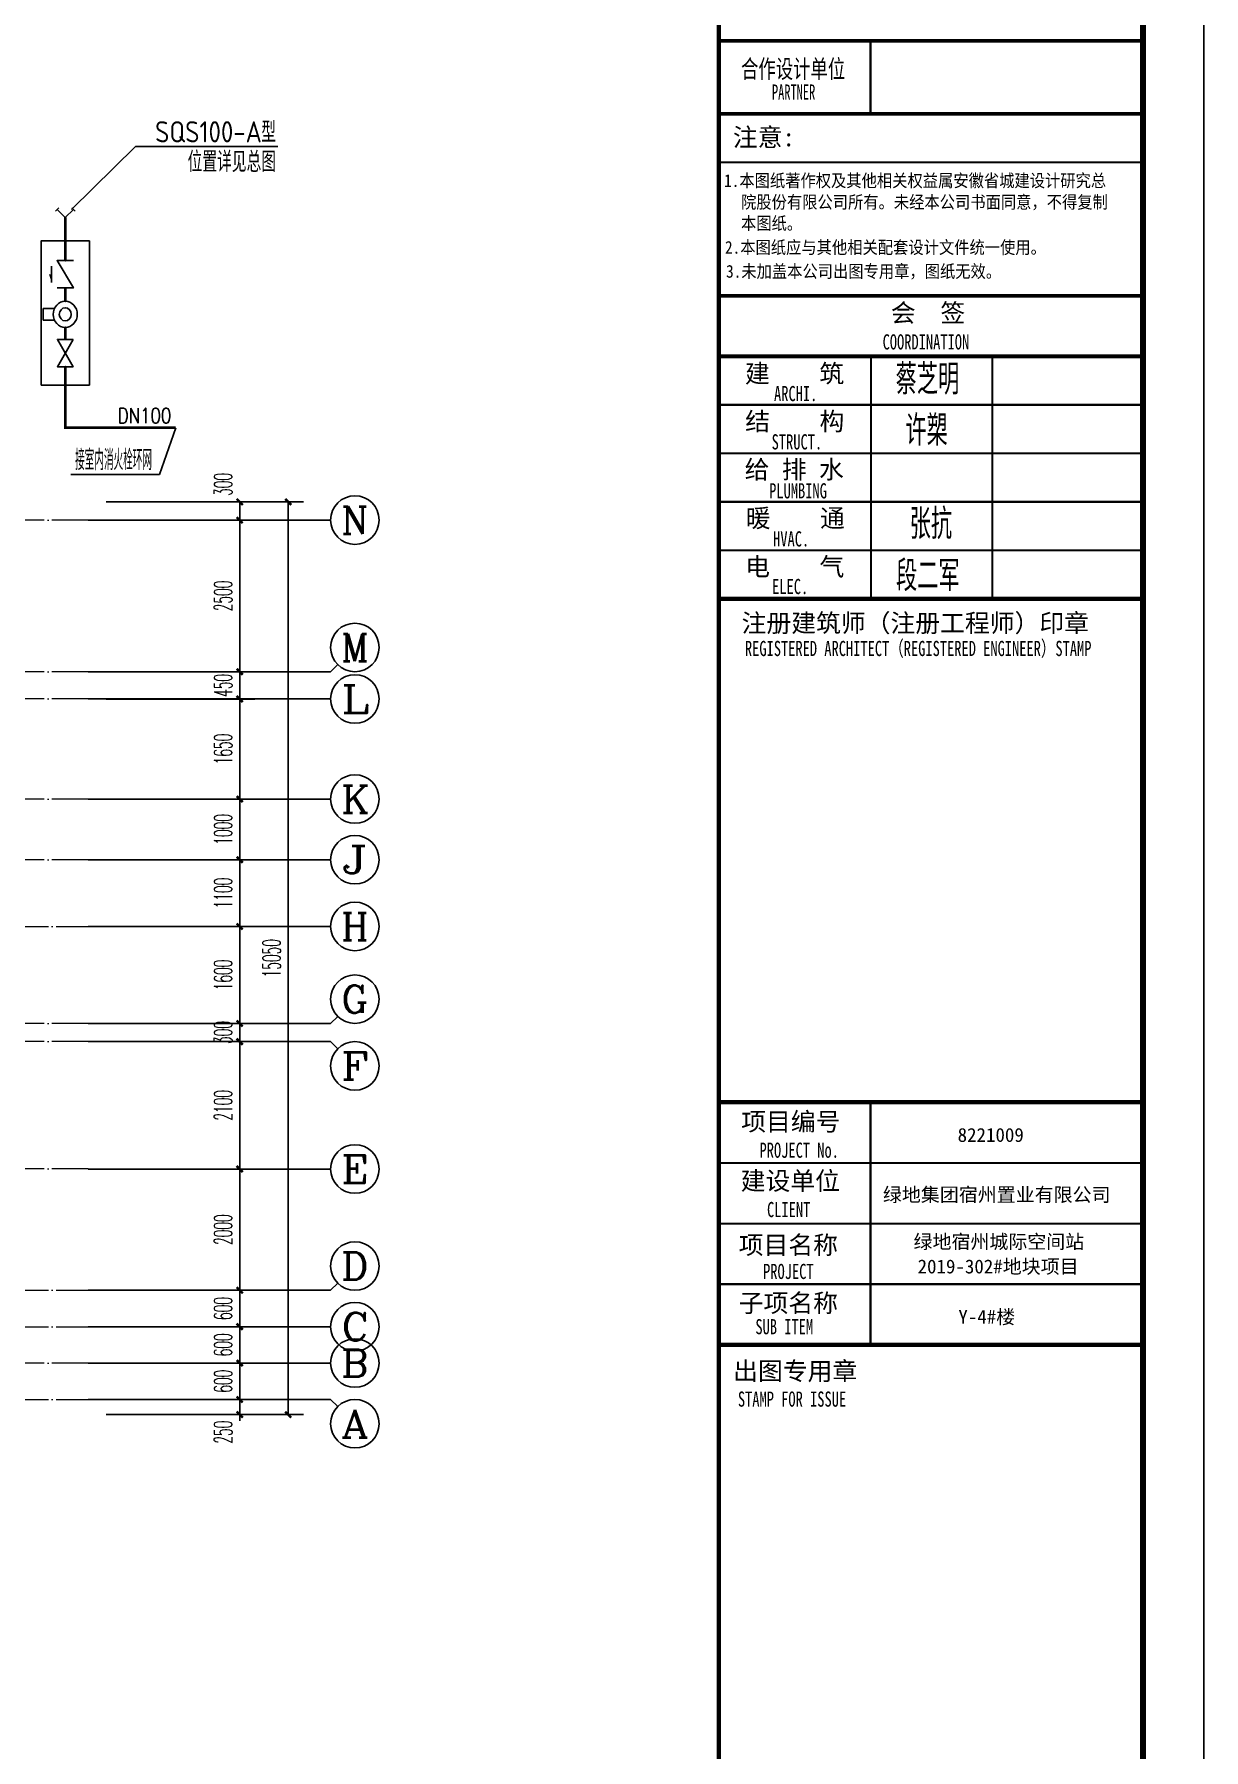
# Model space of a CAD drawing. Extents: x 27938 to 1042331, y -235042 to 1535213.
# Drawn here: x 732330 to 751614, y 667882 to 696167 of the extents above; entities that cross this region are included whole.
import ezdxf
from ezdxf.enums import TextEntityAlignment as Align

# ---------------------------------------------------------------- set-up
doc = ezdxf.new("R2010")
doc.units = 0
doc.header["$LTSCALE"] = 1000
doc.header["$MEASUREMENT"] = 0
doc.linetypes.add('DOTE', pattern=[2.42, 2, -0.2, 0.02, -0.2])
for name, color, linetype in [('AXIS', 3, 'Continuous'), ('AXIS_TEXT', 4, 'Continuous'), ('DIM_不分区消火栓', 3, 'Continuous'), ('EQUIP_消防', 7, 'Continuous'), ('EQUIP_阀门', 7, 'Continuous'), ('PIPE-不分区消火栓', 1, 'X'), ('TEXT_不分区消火栓', 7, 'Continuous'), ('TWT_LEAD', 3, 'Continuous'), ('图框', 140, 'Continuous'), ('图签文字', 147, 'Continuous')]:
    doc.layers.add(name, color=color, linetype=linetype)
doc.layers.add('DOTE', color=19, linetype='DOTE', lineweight=9)
doc.layers.add('图签', color=147, linetype='Continuous', lineweight=18)
doc.layers.add('yichutu', color=7, linetype='Continuous', true_color=0xffffff, plot=False)
doc.styles.add('_TCH_AXIS', font='COMPLEX', dxfattribs={"bigfont": 'GBCBIG'})
doc.styles.add('_TCH_DIM_T3', font='SIMPLEX.shx', dxfattribs={"width": 0.494118, "bigfont": 'GBCBIG.shx'})
doc.styles.add('_TWT_PIPEDN', font='SIMPLEX.shx', dxfattribs={"width": 0.6, "oblique": 10, "height": 3, "bigfont": 'HZTXT.shx'})
doc.styles.add('COMPLEX', font='COMPLEX')
doc.styles.add('HT', font='simhei.ttf')
doc.styles.get("Standard").update_dxf_attribs({"font": 'gbenor.shx', "bigfont": 'gbcbig.shx'})
doc.styles.add('宋体', font='', dxfattribs={"height": 50})
doc.styles.add('建筑图签-1', font='simhei.ttf', dxfattribs={"width": 0.7})
doc.styles.add('建筑图签-2', font='TXT.shx', dxfattribs={"width": 0.5, "bigfont": 'HZTXT.shx'})
doc.styles.get('宋体').set_extended_font_data('SimSun')
doc.linetypes.add('X', pattern='A,3,-0.2,["X",Standard,S=0.25,R=0,X=-0.1,Y=-0.115],-0.25', length=3.45)
doc.dimstyles.new('_TCH_ARCH&&100', dxfattribs={"dimtxt": 297.5, "dimasz": 100, "dimexe": 250, "dimexo": 300, "dimgap": 126.25, "dimtad": 1, "dimdec": 0, "dimzin": 0, "dimdsep": 46, "dimtxsty": '_TCH_DIM_T3', "dimblk": 'ARCHTICK', "dimcen": 0.09, "dimclrt": 4, "dimazin": 2, "dimtfac": 1, "dimtdec": 0, "dimtix": 1, "dimtmove": 2, "dimatfit": 3, "dimfxl": 1, "dimtolj": 1, "dimtzin": 0, "dimarcsym": 0})

# ---------------------------------------------------------------- blocks, each defined once
blk = doc.blocks.new('TK')
at = {"layer": '图框'}
blk.add_line((541480, 542914), (548480, 542914), dxfattribs=at)
blk.add_lwpolyline([(465375, 548714), (549475, 548714), (549475, 489314), (465375, 489314)], close=True, dxfattribs=at)
blk.add_lwpolyline([(465375, 548714), (549475, 548714), (549475, 489314), (465375, 489314)], close=True, dxfattribs=at)
at = {"layer": '图框', "const_width": 100}
blk.add_lwpolyline([(548475, 490314), (548475, 547714), (467875, 547714), (467875, 490314)], close=True, dxfattribs=at)
at = {"layer": '图框'}
for points, const_width in [([(541480, 490314), (541480, 547714)], 70), ([(541480, 542914), (548480, 542914)], 60), ([(541480, 542914), (548480, 542914)], 60), ([(543980, 542914), (543980, 541714)], 35), ([(541480, 541714), (548480, 541714)], 60), ([(541480, 541714), (548480, 541714)], 60), ([(541480, 540913), (548480, 540913)], 35), ([(541488, 538714), (548488, 538714)], 60), ([(541488, 537714), (548488, 537714)], 70), ([(541488, 537714), (548488, 537714)], 70), ([(543988, 537714), (543988, 533714)], 35), ([(545988, 537714), (545988, 533714)], 35), ([(541488, 536914), (548488, 536914)], 35), ([(541488, 536114), (548488, 536114)], 35), ([(541488, 535314), (548488, 535314)], 35), ([(541488, 534514), (548488, 534514)], 35), ([(541488, 533714), (548488, 533714)], 70), ([(541480, 525414), (548480, 525414)], 70), ([(541480, 525414), (548480, 525414)], 70), ([(543980, 521414), (543980, 525414)], 35), ([(541480, 524414), (548480, 524414)], 35), ([(541480, 523414), (548480, 523414)], 35), ([(541480, 522414), (548480, 522414)], 35), ([(548480, 521414), (541480, 521414)], 70)]:
    blk.add_lwpolyline(points, dxfattribs=dict(at, const_width=const_width))
for s, height, style, width, p in [('PARTNER', 250, '建筑图签-1', 0.6, (542355, 541947)), ('1.本图纸著作权及其他相关权益属安徽省城建设计研究总', 210, 'HT', 0.88, (541566, 540507)), ('院股份有限公司所有。未经本公司书面同意，不得复制', 210, 'HT', 0.88, (541845, 540153)), ('本图纸。', 210, 'HT', 0.88, (541845, 539803)), (' 2.本图纸应与其他相关配套设计文件统一使用。 ', 210, 'HT', 0.88, (541455, 539406)), ('3.未加盖本公司出图专用章，图纸无效。', 210, 'HT', 0.88, (541598, 539011)), ('COORDINATION', 250, '建筑图签-1', 0.7, (544180, 537827)), ('ARCHI.', 250, '建筑图签-1', 0.7, (542389, 536975)), ('STRUCT.', 250, '建筑图签-1', 0.7, (542350, 536179)), ('PLUMBING', 250, '建筑图签-1', 0.7, (542309, 535372)), ('HVAC.', 250, '建筑图签-1', 0.7, (542374, 534579)), ('ELEC.', 250, '建筑图签-1', 0.7, (542358, 533794)), ('REGISTERED ARCHITECT（REGISTERED ENGINEER）STAMP', 250, '建筑图签-1', 0.7, (541909, 532772)), ('PROJECT No.', 250, '建筑图签-1', 0.7, (542150, 524499, -1799)), ('CLIENT', 250, '建筑图签-1', 0.7, (542274, 523520)), ('PROJECT', 250, '建筑图签-1', 0.7, (542209, 522500)), ('SUB ITEM', 250, '建筑图签-1', 0.7, (542082, 521589)), ('STAMP FOR ISSUE', 250, '建筑图签-1', 0.7, (541793, 520395))]:
    blk.add_text(s, height=height, dxfattribs=dict(at, style=style, width=width)).set_placement(p)
at = {"layer": '图签', "color": 2, "style": '宋体'}
for s, height, p in [('8221009', 229.3, (545417, 524761)), ('绿地集团宿州置业有限公司', 229.34, (544185, 523776)), ('绿地宿州城际空间站', 229.3, (544690, 523001)), ('2019-302#地块项目', 229.34, (544757, 522592))]:
    blk.add_text(s, height=height, dxfattribs=at).set_placement(p)
at = {"layer": '图签文字', "color": 7, "style": '建筑图签-1', "width": 0.7}
blk.add_text('合作设计单位', height=300, dxfattribs=at).set_placement((541845, 542304))
at = {"layer": '图签文字', "color": 7, "style": '建筑图签-1'}
for s, p in [('注意:', (541711, 541177)), ('会  签', (544315, 538281)), ('建    筑', (541910, 537280)), ('结    构', (541914, 536493)), ('给 排 水', (541905, 535699)), ('暖    通', (541923, 534896)), ('电    气', (541913, 534096)), ('注册建筑师（注册工程师）印章', (541855, 533167)), ('项目编号', (541848, 524946)), ('建设单位', (541840, 523969)), ('项目名称', (541807, 522911)), ('子项名称', (541807, 521954)), ('出图专用章', (541716, 520832))]:
    blk.add_text(s, height=300, dxfattribs=at).set_placement(p)
at = {"layer": '图签文字', "color": 1, "style": '建筑图签-2', "width": 0.7}
for s, p in [('蔡芝明', (544395, 537085)), ('许槊', (544555, 536242)), ('张抗', (544626, 534701)), ('段二军', (544401, 533845))]:
    blk.add_text(s, height=500, dxfattribs=at).set_placement(p)
blk = doc.blocks.new('HFTHFFGHFH')
at = {"layer": 'DOTE', "linetype": 'DOTE', "ltscale": 0.3}
for p, q in [((587117, 610949), (534317, 610949)), ((587117, 608449), (534317, 608449)), ((587117, 607999), (534317, 607999)), ((587117, 606349), (534317, 606349)), ((587117, 605349), (534317, 605349)), ((534317, 604249), (587117, 604249)), ((587117, 602649), (534317, 602649)), ((587117, 602349), (534317, 602349)), ((587117, 600249), (534317, 600249)), ((534317, 598249), (587117, 598249)), ((534317, 597649), (587117, 597649)), ((587117, 597049), (534317, 597049)), ((534317, 596449), (587117, 596449))]:
    blk.add_line(p, q, dxfattribs=at)
blk = doc.blocks.new('yct-841-594-84100-59399.9999999999-100-1000.0')
at = {"layer": 'yichutu', "color": 7, "true_color": 0xffffff}
blk.add_lwpolyline([(0, 0), (0, 59400), (84100, 59400), (84100, 0)], close=True, dxfattribs=at)
blk = doc.blocks.new('$VALVE$00000295')
blk.add_lwpolyline([(-125, 72), (-125, -72), (125, 72), (125, -72), (-125, 72)])
for p in [(-125, 0), (125, 0)]:
    blk.add_point(p)
blk = doc.blocks.new('$VALVE$00000315')
blk.add_line((-75, 125), (75, 125))
blk.add_lwpolyline([(-125, -75), (-125, 75), (125, -75), (125, 75)])
for p in [(-125, 0), (125, 0)]:
    blk.add_point(p)
blk.add_solid([(0, 125), (0, 150), (75, 125)])
blk = doc.blocks.new('$VALVE$00000751')
for p, q in [((-53, -108), (-53, -221)), ((53, -221), (53, -108)), ((-53, -221), (53, -221))]:
    blk.add_line(p, q)
blk.add_lwpolyline([(-120, 0, 1), (120, 0, 1), (-120, 0, 1.76642)], format="xyb")
blk.add_circle((0, 0), 60)
for p in [(-120, 0), (120, 0)]:
    blk.add_point(p)
blk = doc.blocks.new('$ATTACHMENT$00000194')
for p, q in [((0, 0), (134, 134)), ((0, 0), (134, -134)), ((107, 162), (134, 134)), ((161, 107), (134, 134)), ((107, -161), (134, -134)), ((161, -107), (134, -134))]:
    blk.add_line(p, q)
blk = doc.blocks.new('_ArchTick')
at = {"color": 0, "linetype": 'ByBlock', "const_width": 0.4}
blk.add_lwpolyline([(-0.5, -0.5), (0.5, 0.5)], dxfattribs=at)
blk = doc.blocks.new('*D858')
at = {"layer": 'AXIS', "color": 0, "lineweight": -2}
for p, q in [((735717, 673657), (735717, 673757)), ((733517, 673657), (735967, 673657)), ((735717, 673407), (735717, 673657)), ((733517, 673407), (735967, 673407)), ((735717, 673407), (735717, 673307))]:
    blk.add_line(p, q, dxfattribs=at)
at = {"layer": 'Defpoints', "color": 0}
for p in [(733217, 673657), (735717, 673657), (733217, 673407)]:
    blk.add_point(p, dxfattribs=at)
at = {"layer": 'AXIS', "color": 0, "lineweight": -2, "xscale": 100, "yscale": 100, "zscale": 100}
for p, rotation in [((735717, 673657), 270), ((735717, 673407), 90)]:
    blk.add_blockref('_ArchTick', p, dxfattribs=dict(at, rotation=rotation))
at = {"layer": 'AXIS', "color": 4, "insert": (735442, 673118), "char_height": 297.5, "attachment_point": 5, "rotation": 90, "style": '_TCH_DIM_T3'}
blk.add_mtext('\\A1;250', dxfattribs=at)
blk = doc.blocks.new('*D859')
at = {"layer": 'AXIS', "color": 0, "lineweight": -2}
for p, q in [((735717, 674257), (735717, 674357)), ((733517, 674257), (735967, 674257)), ((735717, 673657), (735717, 674257)), ((733517, 673657), (735967, 673657)), ((735717, 673657), (735717, 673557))]:
    blk.add_line(p, q, dxfattribs=at)
at = {"layer": 'Defpoints', "color": 0}
for p in [(733217, 674257), (735717, 674257), (733217, 673657)]:
    blk.add_point(p, dxfattribs=at)
at = {"layer": 'AXIS', "color": 0, "lineweight": -2, "xscale": 100, "yscale": 100, "zscale": 100}
for p, rotation in [((735717, 674257), 270), ((735717, 673657), 90)]:
    blk.add_blockref('_ArchTick', p, dxfattribs=dict(at, rotation=rotation))
at = {"layer": 'AXIS', "color": 4, "insert": (735442, 673957), "char_height": 297.5, "attachment_point": 5, "rotation": 90, "style": '_TCH_DIM_T3'}
blk.add_mtext('\\A1;600', dxfattribs=at)
blk = doc.blocks.new('*D860')
at = {"layer": 'AXIS', "color": 0, "lineweight": -2}
for p, q in [((735717, 674857), (735717, 674957)), ((733517, 674857), (735967, 674857)), ((735717, 674257), (735717, 674857)), ((733517, 674257), (735967, 674257)), ((735717, 674257), (735717, 674157))]:
    blk.add_line(p, q, dxfattribs=at)
at = {"layer": 'Defpoints', "color": 0}
for p in [(733217, 674857), (735717, 674857), (733217, 674257)]:
    blk.add_point(p, dxfattribs=at)
at = {"layer": 'AXIS', "color": 0, "lineweight": -2, "xscale": 100, "yscale": 100, "zscale": 100}
for p, rotation in [((735717, 674857), 270), ((735717, 674257), 90)]:
    blk.add_blockref('_ArchTick', p, dxfattribs=dict(at, rotation=rotation))
at = {"layer": 'AXIS', "color": 4, "insert": (735442, 674557), "char_height": 297.5, "attachment_point": 5, "rotation": 90, "style": '_TCH_DIM_T3'}
blk.add_mtext('\\A1;600', dxfattribs=at)
blk = doc.blocks.new('*D861')
at = {"layer": 'AXIS', "color": 0, "lineweight": -2}
for p, q in [((733517, 675457), (735967, 675457)), ((735717, 675457), (735717, 675557)), ((735717, 674857), (735717, 675457)), ((733517, 674857), (735967, 674857)), ((735717, 674857), (735717, 674757))]:
    blk.add_line(p, q, dxfattribs=at)
at = {"layer": 'Defpoints', "color": 0}
for p in [(733217, 675457), (735717, 675457), (733217, 674857)]:
    blk.add_point(p, dxfattribs=at)
at = {"layer": 'AXIS', "color": 0, "lineweight": -2, "xscale": 100, "yscale": 100, "zscale": 100}
for p, rotation in [((735717, 675457), 270), ((735717, 674857), 90)]:
    blk.add_blockref('_ArchTick', p, dxfattribs=dict(at, rotation=rotation))
at = {"layer": 'AXIS', "color": 4, "insert": (735442, 675157), "char_height": 297.5, "attachment_point": 5, "rotation": 90, "style": '_TCH_DIM_T3'}
blk.add_mtext('\\A1;600', dxfattribs=at)
blk = doc.blocks.new('*D862')
at = {"layer": 'AXIS', "color": 0, "lineweight": -2}
for p, q in [((733517, 677457), (735967, 677457)), ((735717, 675457), (735717, 677457)), ((733517, 675457), (735967, 675457))]:
    blk.add_line(p, q, dxfattribs=at)
at = {"layer": 'Defpoints', "color": 0}
for p in [(733217, 677457), (735717, 677457), (733217, 675457)]:
    blk.add_point(p, dxfattribs=at)
at = {"layer": 'AXIS', "color": 0, "lineweight": -2, "xscale": 100, "yscale": 100, "zscale": 100}
for p, rotation in [((735717, 677457), 90), ((735717, 675457), 270)]:
    blk.add_blockref('_ArchTick', p, dxfattribs=dict(at, rotation=rotation))
at = {"layer": 'AXIS', "color": 4, "insert": (735442, 676457), "char_height": 297.5, "attachment_point": 5, "rotation": 90, "style": '_TCH_DIM_T3'}
blk.add_mtext('\\A1;2000', dxfattribs=at)
blk = doc.blocks.new('*D863')
at = {"layer": 'AXIS', "color": 0, "lineweight": -2}
for p, q in [((733517, 679557), (735967, 679557)), ((735717, 677457), (735717, 679557)), ((733517, 677457), (735967, 677457))]:
    blk.add_line(p, q, dxfattribs=at)
at = {"layer": 'Defpoints', "color": 0}
for p in [(733217, 679557), (735717, 679557), (733217, 677457)]:
    blk.add_point(p, dxfattribs=at)
at = {"layer": 'AXIS', "color": 0, "lineweight": -2, "xscale": 100, "yscale": 100, "zscale": 100}
for p, rotation in [((735717, 679557), 90), ((735717, 677457), 270)]:
    blk.add_blockref('_ArchTick', p, dxfattribs=dict(at, rotation=rotation))
at = {"layer": 'AXIS', "color": 4, "insert": (735442, 678507), "char_height": 297.5, "attachment_point": 5, "rotation": 90, "style": '_TCH_DIM_T3'}
blk.add_mtext('\\A1;2100', dxfattribs=at)
blk = doc.blocks.new('*D864')
at = {"layer": 'AXIS', "color": 0, "lineweight": -2}
for p, q in [((733517, 679857), (735967, 679857)), ((735717, 679857), (735717, 679957)), ((735717, 679557), (735717, 679857)), ((733517, 679557), (735967, 679557)), ((735717, 679557), (735717, 679457))]:
    blk.add_line(p, q, dxfattribs=at)
at = {"layer": 'Defpoints', "color": 0}
for p in [(733217, 679857), (735717, 679857), (733217, 679557)]:
    blk.add_point(p, dxfattribs=at)
at = {"layer": 'AXIS', "color": 0, "lineweight": -2, "xscale": 100, "yscale": 100, "zscale": 100}
for p, rotation in [((735717, 679857), 270), ((735717, 679557), 90)]:
    blk.add_blockref('_ArchTick', p, dxfattribs=dict(at, rotation=rotation))
at = {"layer": 'AXIS', "color": 4, "insert": (735442, 679707), "char_height": 297.5, "attachment_point": 5, "rotation": 90, "style": '_TCH_DIM_T3'}
blk.add_mtext('\\A1;300', dxfattribs=at)
blk = doc.blocks.new('*D865')
at = {"layer": 'AXIS', "color": 0, "lineweight": -2}
for p, q in [((733517, 681457), (735967, 681457)), ((735717, 679857), (735717, 681457)), ((733517, 679857), (735967, 679857))]:
    blk.add_line(p, q, dxfattribs=at)
at = {"layer": 'Defpoints', "color": 0}
for p in [(733217, 681457), (735717, 681457), (733217, 679857)]:
    blk.add_point(p, dxfattribs=at)
at = {"layer": 'AXIS', "color": 0, "lineweight": -2, "xscale": 100, "yscale": 100, "zscale": 100}
for p, rotation in [((735717, 681457), 90), ((735717, 679857), 270)]:
    blk.add_blockref('_ArchTick', p, dxfattribs=dict(at, rotation=rotation))
at = {"layer": 'AXIS', "color": 4, "insert": (735442, 680657), "char_height": 297.5, "attachment_point": 5, "rotation": 90, "style": '_TCH_DIM_T3'}
blk.add_mtext('\\A1;1600', dxfattribs=at)
blk = doc.blocks.new('*D866')
at = {"layer": 'AXIS', "color": 0, "lineweight": -2}
for p, q in [((733517, 682557), (735967, 682557)), ((735717, 681457), (735717, 682557)), ((733517, 681457), (735967, 681457))]:
    blk.add_line(p, q, dxfattribs=at)
at = {"layer": 'Defpoints', "color": 0}
for p in [(733217, 682557), (735717, 682557), (733217, 681457)]:
    blk.add_point(p, dxfattribs=at)
at = {"layer": 'AXIS', "color": 0, "lineweight": -2, "xscale": 100, "yscale": 100, "zscale": 100}
for p, rotation in [((735717, 682557), 90), ((735717, 681457), 270)]:
    blk.add_blockref('_ArchTick', p, dxfattribs=dict(at, rotation=rotation))
at = {"layer": 'AXIS', "color": 4, "insert": (735442, 682007), "char_height": 297.5, "attachment_point": 5, "rotation": 90, "style": '_TCH_DIM_T3'}
blk.add_mtext('\\A1;1100', dxfattribs=at)
blk = doc.blocks.new('*D867')
at = {"layer": 'AXIS', "color": 0, "lineweight": -2}
for p, q in [((733517, 683557), (735967, 683557)), ((735717, 682557), (735717, 683557)), ((733517, 682557), (735967, 682557))]:
    blk.add_line(p, q, dxfattribs=at)
at = {"layer": 'Defpoints', "color": 0}
for p in [(733217, 683557), (735717, 683557), (733217, 682557)]:
    blk.add_point(p, dxfattribs=at)
at = {"layer": 'AXIS', "color": 0, "lineweight": -2, "xscale": 100, "yscale": 100, "zscale": 100}
for p, rotation in [((735717, 683557), 90), ((735717, 682557), 270)]:
    blk.add_blockref('_ArchTick', p, dxfattribs=dict(at, rotation=rotation))
at = {"layer": 'AXIS', "color": 4, "insert": (735442, 683057), "char_height": 297.5, "attachment_point": 5, "rotation": 90, "style": '_TCH_DIM_T3'}
blk.add_mtext('\\A1;1000', dxfattribs=at)
blk = doc.blocks.new('*D868')
at = {"layer": 'AXIS', "color": 0, "lineweight": -2}
for p, q in [((733517, 685207), (735967, 685207)), ((735717, 683557), (735717, 685207)), ((733517, 683557), (735967, 683557))]:
    blk.add_line(p, q, dxfattribs=at)
at = {"layer": 'Defpoints', "color": 0}
for p in [(733217, 685207), (735717, 685207), (733217, 683557)]:
    blk.add_point(p, dxfattribs=at)
at = {"layer": 'AXIS', "color": 0, "lineweight": -2, "xscale": 100, "yscale": 100, "zscale": 100}
for p, rotation in [((735717, 685207), 90), ((735717, 683557), 270)]:
    blk.add_blockref('_ArchTick', p, dxfattribs=dict(at, rotation=rotation))
at = {"layer": 'AXIS', "color": 4, "insert": (735442, 684382), "char_height": 297.5, "attachment_point": 5, "rotation": 90, "style": '_TCH_DIM_T3'}
blk.add_mtext('\\A1;1650', dxfattribs=at)
blk = doc.blocks.new('*D869')
at = {"layer": 'AXIS', "color": 0, "lineweight": -2}
for p, q in [((733517, 685657), (735967, 685657)), ((735717, 685657), (735717, 685757)), ((735717, 685207), (735717, 685657)), ((733517, 685207), (735967, 685207)), ((735717, 685207), (735717, 685107))]:
    blk.add_line(p, q, dxfattribs=at)
at = {"layer": 'Defpoints', "color": 0}
for p in [(733217, 685657), (735717, 685657), (733217, 685207)]:
    blk.add_point(p, dxfattribs=at)
at = {"layer": 'AXIS', "color": 0, "lineweight": -2, "xscale": 100, "yscale": 100, "zscale": 100}
for p, rotation in [((735717, 685657), 270), ((735717, 685207), 90)]:
    blk.add_blockref('_ArchTick', p, dxfattribs=dict(at, rotation=rotation))
at = {"layer": 'AXIS', "color": 4, "insert": (735442, 685432), "char_height": 297.5, "attachment_point": 5, "rotation": 90, "style": '_TCH_DIM_T3'}
blk.add_mtext('\\A1;450', dxfattribs=at)
blk = doc.blocks.new('*D870')
at = {"layer": 'AXIS', "color": 0, "lineweight": -2}
for p, q in [((733517, 688157), (735967, 688157)), ((735717, 685657), (735717, 688157)), ((733517, 685657), (735967, 685657))]:
    blk.add_line(p, q, dxfattribs=at)
at = {"layer": 'Defpoints', "color": 0}
for p in [(733217, 688157), (735717, 688157), (733217, 685657)]:
    blk.add_point(p, dxfattribs=at)
at = {"layer": 'AXIS', "color": 0, "lineweight": -2, "xscale": 100, "yscale": 100, "zscale": 100}
for p, rotation in [((735717, 688157), 90), ((735717, 685657), 270)]:
    blk.add_blockref('_ArchTick', p, dxfattribs=dict(at, rotation=rotation))
at = {"layer": 'AXIS', "color": 4, "insert": (735442, 686907), "char_height": 297.5, "attachment_point": 5, "rotation": 90, "style": '_TCH_DIM_T3'}
blk.add_mtext('\\A1;2500', dxfattribs=at)
blk = doc.blocks.new('*D871')
at = {"layer": 'AXIS', "color": 0, "lineweight": -2}
for p, q in [((733517, 688457), (735967, 688457)), ((735717, 688157), (735717, 688457)), ((733517, 688157), (735967, 688157))]:
    blk.add_line(p, q, dxfattribs=at)
at = {"layer": 'Defpoints', "color": 0}
for p in [(733217, 688457), (735717, 688457), (733217, 688157)]:
    blk.add_point(p, dxfattribs=at)
at = {"layer": 'AXIS', "color": 0, "lineweight": -2, "xscale": 100, "yscale": 100, "zscale": 100}
for p, rotation in [((735717, 688457), 90), ((735717, 688157), 270)]:
    blk.add_blockref('_ArchTick', p, dxfattribs=dict(at, rotation=rotation))
at = {"layer": 'AXIS', "color": 4, "insert": (735442, 688746), "char_height": 297.5, "attachment_point": 5, "rotation": 90, "style": '_TCH_DIM_T3'}
blk.add_mtext('\\A1;300', dxfattribs=at)
blk = doc.blocks.new('*D872')
at = {"layer": 'AXIS', "color": 0, "lineweight": -2}
for p, q in [((733517, 688457), (736767, 688457)), ((736517, 673407), (736517, 688457)), ((733517, 673407), (736767, 673407))]:
    blk.add_line(p, q, dxfattribs=at)
at = {"layer": 'Defpoints', "color": 0}
for p in [(733217, 688457), (736517, 688457), (733217, 673407)]:
    blk.add_point(p, dxfattribs=at)
at = {"layer": 'AXIS', "color": 0, "lineweight": -2, "xscale": 100, "yscale": 100, "zscale": 100}
for p, rotation in [((736517, 688457), 90), ((736517, 673407), 270)]:
    blk.add_blockref('_ArchTick', p, dxfattribs=dict(at, rotation=rotation))
at = {"layer": 'AXIS', "color": 4, "insert": (736242, 680932), "char_height": 297.5, "attachment_point": 5, "rotation": 90, "style": '_TCH_DIM_T3'}
blk.add_mtext('\\A1;15050', dxfattribs=at)
blk = doc.blocks.new('_AXISO')
blk.add_circle((0, 0), 0.5)
at = {"layer": 'AXIS_TEXT', "style": 'COMPLEX', "width": 1.041667}
blk.add_attdef('A', text='', height=0.56, dxfattribs=at).set_placement((-0.25, -0.28), (0.25, -0.28), align=Align.FIT)

msp = doc.modelspace()

# ---------------------------------------------------------------- hatches: boundary and pattern name
at = {"layer": 'PIPE-不分区消火栓'}
for points in [[(732840.5, 689680), (732818, 689680), (732818, 689657.5)], [(732840.5, 689680), (732840.5, 689657.5), (732818, 689657.5)]]:
    msp.add_hatch(color=256, dxfattribs=at).paths.add_polyline_path(points)

# ---------------------------------------------------------------- linework, layer by layer
msp.add_lwpolyline([(733237.9, 692763.2), (733237.9, 690382), (732443, 690382), (732443, 692763.2)], close=True)
for p in [(732840.5, 692434.8), (732840.5, 691984.8), (732840.5, 691765.8), (732840.5, 691333.8), (732840.5, 691136.6), (732840.5, 690686)]:
    msp.add_point(p)
at = {"layer": 'AXIS'}
for p, q in [((733216.6, 688157.2), (737216.6, 688157.2)), ((733216.6, 685657.2), (737216.6, 685657.2)), ((737333.7, 685774.3), (737216.6, 685657.2)), ((733216.6, 685207.2), (737216.6, 685207.2)), ((733216.6, 683557.2), (737216.6, 683557.2)), ((733216.6, 682557.2), (737216.6, 682557.2)), ((733216.6, 681457.2), (737216.6, 681457.2)), ((737333.7, 679974.3), (737216.6, 679857.2)), ((733216.6, 679857.2), (737216.6, 679857.2)), ((733216.6, 679557.2), (737216.6, 679557.2)), ((737333.7, 679440), (737216.6, 679557.2)), ((733216.6, 677457.2), (737216.6, 677457.2)), ((733216.6, 675457.2), (737216.6, 675457.2)), ((737333.7, 675574.3), (737216.6, 675457.2)), ((733216.6, 674857.2), (737216.6, 674857.2)), ((733216.6, 674257.2), (737216.6, 674257.2)), ((733216.6, 673657.2), (737216.6, 673657.2)), ((737333.7, 673540), (737216.6, 673657.2))]:
    msp.add_line(p, q, dxfattribs=at)
at = {"layer": 'DIM_不分区消火栓'}
for p, q in [((734662.7, 689680), (734395.7, 688910.8)), ((734395.7, 688910.8), (732932.8, 688910.8))]:
    msp.add_line(p, q, dxfattribs=at)
at = {"layer": 'PIPE-不分区消火栓', "const_width": 45}
for points in [[(732840.5, 693146.7), (732840.5, 692434.8)], [(732840.5, 691984.8), (732840.5, 691765.8)], [(732840.5, 691333.8), (732840.5, 691136.6)], [(732840.5, 690686), (732840.5, 689680)], [(732840.5, 689680), (733635.3, 689680)], [(733635.3, 689680), (734662.7, 689680)]]:
    msp.add_lwpolyline(points, dxfattribs=at)
at = {"layer": 'TWT_LEAD'}
for p, q in [((732943.1, 693279.9), (733996.5, 694314.8)), ((732943.1, 693279.9), (733996.5, 694314.8)), ((733996.5, 694314.8), (736346.6, 694314.8))]:
    msp.add_line(p, q, dxfattribs=at)

# ---------------------------------------------------------------- block references
for name, p in [('TK', (202139.1, 153143.3)), ('HFTHFFGHFH', (146100, 77208.4))]:
    msp.add_blockref(name, p)
at = {"layer": 'AXIS'}
ref = msp.add_blockref('_AXISO', (737616.6, 688157.2), dxfattribs=dict(at, xscale=800, yscale=800, zscale=800))
ref.add_attrib('A', 'N', dxfattribs={"layer": 'AXIS_TEXT', "height": 452.5, "style": '_TCH_AXIS', "width": 1.105263}).set_placement((737390.3, 687930.9), (737842.9, 687930.9), align=Align.FIT)
ref = msp.add_blockref('_AXISO', (737616.6, 686057.2), dxfattribs=dict(at, xscale=800, yscale=800, zscale=800))
ref.add_attrib('A', 'M', dxfattribs={"layer": 'AXIS_TEXT', "height": 452.5, "style": '_TCH_AXIS'}).set_placement((737390.3, 685830.9), (737842.9, 685830.9), align=Align.FIT)
ref = msp.add_blockref('_AXISO', (737616.6, 685207.2), dxfattribs=dict(at, xscale=800, yscale=800, zscale=800))
ref.add_attrib('A', 'L', dxfattribs={"layer": 'AXIS_TEXT', "height": 452.5, "style": '_TCH_AXIS', "width": 1.4}).set_placement((737390.3, 684980.9), (737842.9, 684980.9), align=Align.FIT)
ref = msp.add_blockref('_AXISO', (737616.6, 683557.2), dxfattribs=dict(at, xscale=800, yscale=800, zscale=800))
ref.add_attrib('A', 'K', dxfattribs={"layer": 'AXIS_TEXT', "height": 452.5, "style": '_TCH_AXIS', "width": 1.105263}).set_placement((737390.3, 683330.9), (737842.9, 683330.9), align=Align.FIT)
ref = msp.add_blockref('_AXISO', (737616.6, 682557.2), dxfattribs=dict(at, xscale=800, yscale=800, zscale=800))
ref.add_attrib('A', 'J', dxfattribs={"layer": 'AXIS_TEXT', "height": 452.5, "style": '_TCH_AXIS', "width": 1.909091}).set_placement((737390.3, 682330.9), (737842.9, 682330.9), align=Align.FIT)
ref = msp.add_blockref('_AXISO', (737616.6, 681457.2), dxfattribs=dict(at, xscale=800, yscale=800, zscale=800))
ref.add_attrib('A', 'H', dxfattribs={"layer": 'AXIS_TEXT', "height": 452.5, "style": '_TCH_AXIS', "width": 1.05}).set_placement((737390.3, 681230.9), (737842.9, 681230.9), align=Align.FIT)
ref = msp.add_blockref('_AXISO', (737616.6, 680257.2), dxfattribs=dict(at, xscale=800, yscale=800, zscale=800))
ref.add_attrib('A', 'G', dxfattribs={"layer": 'AXIS_TEXT', "height": 452.5, "style": '_TCH_AXIS', "width": 1.166667}).set_placement((737390.3, 680030.9), (737842.9, 680030.9), align=Align.FIT)
ref = msp.add_blockref('_AXISO', (737616.6, 679157.2), dxfattribs=dict(at, xscale=800, yscale=800, zscale=800))
ref.add_attrib('A', 'F', dxfattribs={"layer": 'AXIS_TEXT', "height": 452.5, "style": '_TCH_AXIS', "width": 1.3125}).set_placement((737390.3, 678930.9), (737842.9, 678930.9), align=Align.FIT)
ref = msp.add_blockref('_AXISO', (737616.6, 677457.2), dxfattribs=dict(at, xscale=800, yscale=800, zscale=800))
ref.add_attrib('A', 'E', dxfattribs={"layer": 'AXIS_TEXT', "height": 452.5, "style": '_TCH_AXIS', "width": 1.3125}).set_placement((737390.3, 677230.9), (737842.9, 677230.9), align=Align.FIT)
ref = msp.add_blockref('_AXISO', (737616.6, 675857.2), dxfattribs=dict(at, xscale=800, yscale=800, zscale=800))
ref.add_attrib('A', 'D', dxfattribs={"layer": 'AXIS_TEXT', "height": 452.5, "style": '_TCH_AXIS', "width": 1.235294}).set_placement((737390.3, 675630.9), (737842.9, 675630.9), align=Align.FIT)
ref = msp.add_blockref('_AXISO', (737616.6, 674857.2), dxfattribs=dict(at, xscale=800, yscale=800, zscale=800))
ref.add_attrib('A', 'C', dxfattribs={"layer": 'AXIS_TEXT', "height": 452.5, "style": '_TCH_AXIS', "width": 1.4}).set_placement((737390.3, 674630.9), (737842.9, 674630.9), align=Align.FIT)
ref = msp.add_blockref('_AXISO', (737616.6, 674257.2), dxfattribs=dict(at, xscale=800, yscale=800, zscale=800))
ref.add_attrib('A', 'B', dxfattribs={"layer": 'AXIS_TEXT', "height": 452.5, "style": '_TCH_AXIS', "width": 1.235294}).set_placement((737390.3, 674030.9), (737842.9, 674030.9), align=Align.FIT)
ref = msp.add_blockref('_AXISO', (737616.6, 673257.2), dxfattribs=dict(at, xscale=800, yscale=800, zscale=800))
ref.add_attrib('A', 'A', dxfattribs={"layer": 'AXIS_TEXT', "height": 452.5, "style": '_TCH_AXIS', "width": 1.166667}).set_placement((737390.3, 673030.9), (737842.9, 673030.9), align=Align.FIT)
at = {"layer": 'EQUIP_消防', "yscale": -1, "rotation": 90.00000000000001}
msp.add_blockref('$ATTACHMENT$00000194', (732840.5, 693146.7), dxfattribs=at)
at = {"layer": 'EQUIP_阀门', "xscale": 1.8, "zscale": 1.8, "rotation": 270}
for name, p, yscale in [('$VALVE$00000315', (732840.5, 692209.8), -1.8), ('$VALVE$00000751', (732840.5, 691549.8), 1.65), ('$VALVE$00000295', (732840.5, 690911.3), 1.8)]:
    msp.add_blockref(name, p, dxfattribs=dict(at, yscale=yscale))
at = {"layer": 'yichutu'}
msp.add_blockref('yct-841-594-84100-59399.9999999999-100-1000.0', (667514.1, 642457), dxfattribs=at)

# ---------------------------------------------------------------- texts
at = {"layer": 'DIM_不分区消火栓', "color": 7, "style": '_TCH_DIM_T3', "width": 0.494118}
msp.add_text('接室内消火栓环网', height=337.59, dxfattribs=at).set_placement((733002.8, 688980.8))
at = {"layer": 'TEXT_不分区消火栓', "style": '_TWT_PIPEDN', "width": 0.8}
msp.add_text('DN100', height=250, dxfattribs=at).set_placement((733706.1, 689755))
at = {"layer": 'TWT_LEAD', "color": 7}
for s, height, p in [('SQS100-A', 350, (734321.8, 694384.8)), ('型', 337.6, (736071.8, 694384.8)), ('位置详见总图', 337.59, (734858, 693894.8))]:
    msp.add_text(s, height=height, dxfattribs=at).set_placement(p)
at = {"layer": '图签', "color": 2, "style": '宋体'}
msp.add_text('Y-4#楼', height=229.34, dxfattribs=at).set_placement((747568.2, 674904.8))

# ---------------------------------------------------------------- dimensions: what is measured, and where the dimension line sits
at = {"layer": 'AXIS'}
for base, p1, p2, picture, middle in [((735716.6, 688457.3), (733216.6, 688157.2), (733216.6, 688457.3), '*D871', (735441.6, 688746.3)), ((735716.6, 673657.2), (733216.6, 673407.2), (733216.6, 673657.2), '*D858', (735441.6, 673118.2))]:
    dim = msp.add_linear_dim(base=base, p1=p1, p2=p2, angle=90, dimstyle='_TCH_ARCH&&100', dxfattribs=at)
    dim.commit()
    dim.dimension.update_dxf_attribs({"geometry": picture, "text_midpoint": middle, "dimtype": 129})
for p1, p2, distance, picture, middle in [((733216.6, 673407.2), (733216.6, 688457.3), -3300, '*D872', (736241.6, 680932.2)), ((733216.6, 685657.2), (733216.6, 688157.2), -2500, '*D870', (735441.6, 686907.2)), ((733216.6, 685207.2), (733216.6, 685657.2), -2500, '*D869', (735441.6, 685432.2)), ((733216.6, 683557.2), (733216.6, 685207.2), -2500, '*D868', (735441.6, 684382.2)), ((733216.6, 682557.2), (733216.6, 683557.2), -2500, '*D867', (735441.6, 683057.2)), ((733216.6, 681457.2), (733216.6, 682557.2), -2500, '*D866', (735441.6, 682007.2)), ((733216.6, 679857.2), (733216.6, 681457.2), -2500, '*D865', (735441.6, 680657.2)), ((733216.6, 679557.2), (733216.6, 679857.2), -2500, '*D864', (735441.6, 679707.2)), ((733216.6, 677457.2), (733216.6, 679557.2), -2500, '*D863', (735441.6, 678507.2)), ((733216.6, 675457.2), (733216.6, 677457.2), -2500, '*D862', (735441.6, 676457.2)), ((733216.6, 674857.2), (733216.6, 675457.2), -2500, '*D861', (735441.6, 675157.2)), ((733216.6, 674257.2), (733216.6, 674857.2), -2500, '*D860', (735441.6, 674557.2)), ((733216.6, 673657.2), (733216.6, 674257.2), -2500, '*D859', (735441.6, 673957.2))]:
    dim = msp.add_aligned_dim(p1=p1, p2=p2, distance=distance, dimstyle='_TCH_ARCH&&100', dxfattribs=at)
    dim.commit()
    dim.dimension.update_dxf_attribs({"geometry": picture, "text_midpoint": middle})

doc.saveas('drawing.dxf')
